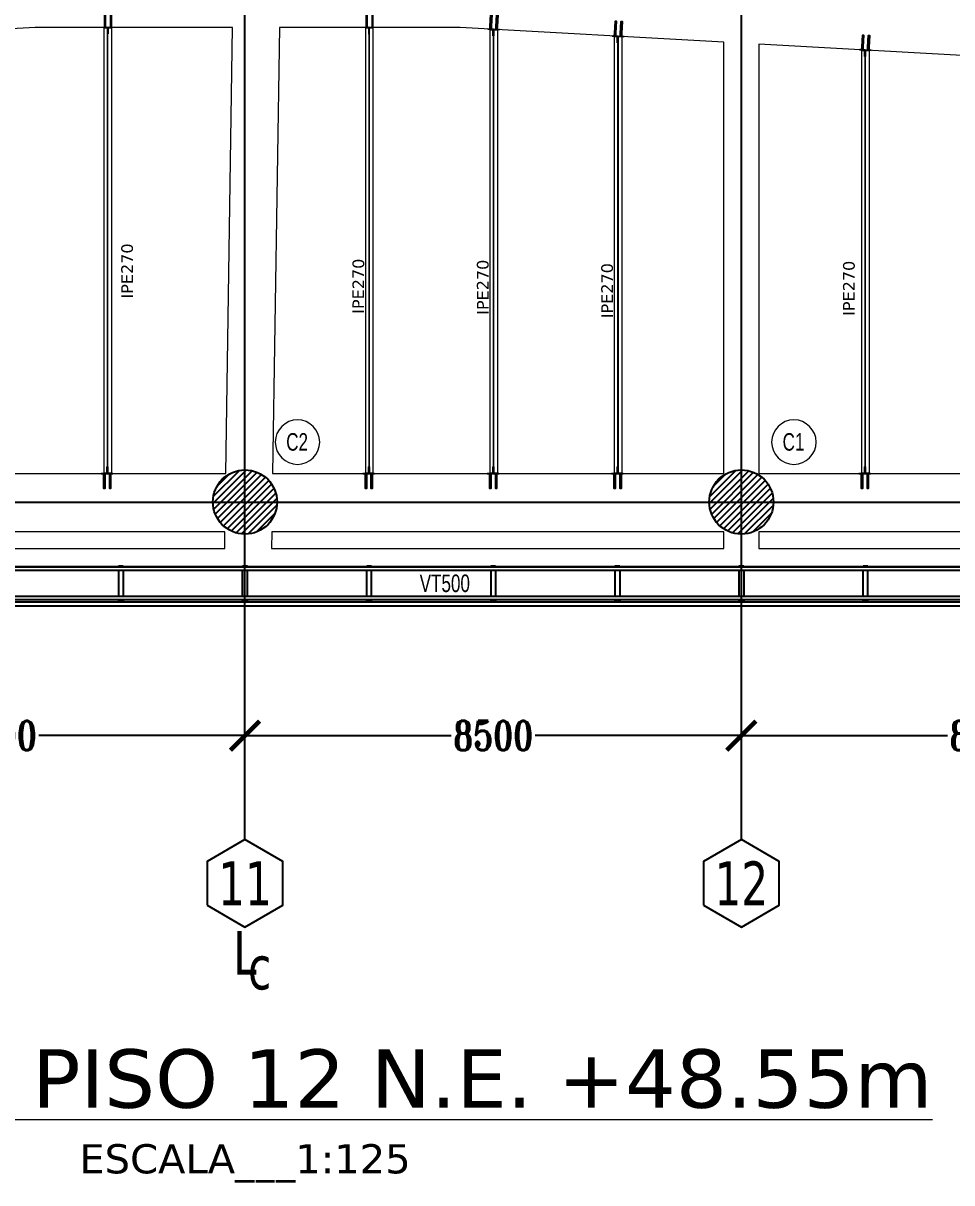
# Model space of a CAD drawing. Header units: millimetres. Extents: x -1682 to 79514, y -21906 to 33736.
# Drawn here: x 35118 to 51020, y -11659 to 8200 of the extents above; entities that cross this region are included whole.
import ezdxf
from ezdxf.enums import TextEntityAlignment as Align

# ---------------------------------------------------------------- set-up
doc = ezdxf.new("R2010")
doc.units = ezdxf.units.MM
doc.header["$LTSCALE"] = 0.9
for name, color, linetype, lineweight in [('0-3', 250, 'Continuous', 5), ('A_ALMA', 8, 'Continuous', 5), ('E_COLUMNAS-4', 1, 'Continuous', 25), ('E_TEXTO', 3, 'Continuous', 9), ('E_VIGAS', 8, 'Continuous', 9), ('E_VIGAS-1', 5, 'Continuous', 25), ('E_VIGAS-2', 10, 'Continuous', 25), ('HCB-PLATINA', 4, 'Continuous', 15), ('HCB-TEXT-H1', 6, 'Continuous', 18), ('HCB-TEXT-H2', 4, 'Continuous', 18), ('VIGAS_HCB', 4, 'Continuous', 15)]:
    doc.layers.add(name, color=color, linetype=linetype, lineweight=lineweight)
for name, color, linetype in [('COTAS', 8, 'Continuous'), ('HCB-ACH_PANT', 253, 'Continuous'), ('HCB-ANCLAJE', 5, 'Continuous'), ('HCB-EJES', 1, 'Continuous'), ('HCB-ROTULOS', 2, 'Continuous')]:
    doc.layers.add(name, color=color, linetype=linetype)
doc.styles.add('Arial Narrow', font='', dxfattribs={"width": 0.85, "height": 0.3})
doc.styles.add('ROMANT', font='romant.shx', dxfattribs={"width": 0.8})
doc.styles.add('VERDANA', font='verdana.ttf')
doc.styles.get('Arial Narrow').set_extended_font_data('Arial Narrow')
doc.dimstyles.new('1.125', dxfattribs={"dimscale": 0, "dimtxt": 500, "dimasz": 500, "dimexe": 4, "dimexo": 4, "dimgap": 15, "dimtad": 0, "dimdec": 0, "dimzin": 4, "dimdsep": 46, "dimtxsty": 'ROMANT', "dimblk": 'ARCHTICK', "dimcen": -10, "dimclrd": 256, "dimclrt": 3, "dimadec": 0, "dimazin": 0, "dimtfac": 1, "dimtdec": 0, "dimtix": 1, "dimtmove": 0, "dimatfit": 0, "dimldrblk": 'OBLIQUE', "dimfxl": 0.05, "dimtolj": 1, "dimtzin": 0, "dimarcsym": 0})

# ---------------------------------------------------------------- blocks, each defined once
blk = doc.blocks.new('EST_SFM_VIGA-METALICA-SECCION-C - EST_SFM_VIGA-METALICA-UPN100-1527742-PLANTA DE PISO 12 N_E_ _48_55m')
at = {"layer": 'E_VIGAS-2'}
for p, q in [((34.044, 0.018), (-34.827, 0.018)), ((-34.827, -0.032), (34.044, -0.032))]:
    blk.add_line(p, q, dxfattribs=at)
blk = doc.blocks.new('EST_SFM_VIGA-METALICA-SECCION-C - EST_SFM_VIGA-METALICA-UPN100-1527772-PLANTA DE PISO 12 N_E_ _48_55m')
at = {"layer": 'E_VIGAS-2'}
for p, q in [((34.942, 0.032), (-34.929, 0.032)), ((-34.929, -0.018), (34.942, -0.018))]:
    blk.add_line(p, q, dxfattribs=at)
blk = doc.blocks.new('EST_SFM_VIGA-METALICA-SECCION-C - EST_SFM_VIGA-METALICA-UPN160-1579051-PLANTA DE PISO 12 N_E_ _48_55m')
at = {"layer": 'E_VIGAS-1'}
for p, q in [((30.107, 0.047), (-30.264, 0.047)), ((-30.269, -0.018), (30.113, -0.018))]:
    blk.add_line(p, q, dxfattribs=at)
blk = doc.blocks.new('DCTIB_CNI_EST_MOD-1A-FAC_0001_rvt-2-PLANTA DE PISO 12 N_E_ _48_55m')
at = {"layer": 'E_VIGAS-1'}
for p, q in [((-42.328, 139.567), (-42.246, 139.567)), ((-42.328, 139.567), (-42.328, 139.545)), ((-42.328, 139.495), (-42.328, 139.045)), ((-42.246, 139.567), (-42.246, 139.545)), ((-42.246, 139.495), (-42.246, 139.045)), ((-40.203, 139.567), (-40.121, 139.567)), ((-40.203, 139.545), (-40.203, 139.567)), ((-40.203, 139.045), (-40.203, 139.495)), ((-40.121, 139.545), (-40.121, 139.567)), ((-40.121, 139.045), (-40.121, 139.495)), ((-38.078, 139.567), (-37.996, 139.567)), ((-38.078, 139.545), (-38.078, 139.567)), ((-38.078, 139.045), (-38.078, 139.495)), ((-37.996, 139.545), (-37.996, 139.567)), ((-37.996, 139.045), (-37.996, 139.495)), ((-35.953, 139.567), (-35.871, 139.567)), ((-35.953, 139.567), (-35.953, 139.545)), ((-35.953, 139.495), (-35.953, 139.045)), ((-35.871, 139.567), (-35.871, 139.545)), ((-35.871, 139.495), (-35.871, 139.045)), ((-33.828, 139.567), (-33.746, 139.567)), ((-33.828, 139.567), (-33.828, 139.545)), ((-33.828, 139.495), (-33.828, 139.045)), ((-33.746, 139.567), (-33.746, 139.545)), ((-33.746, 139.495), (-33.746, 139.045)), ((-31.703, 139.567), (-31.621, 139.567)), ((-31.703, 139.567), (-31.703, 139.545)), ((-31.703, 139.495), (-31.703, 139.045)), ((-31.621, 139.567), (-31.621, 139.545)), ((-31.621, 139.495), (-31.621, 139.045)), ((-29.578, 139.567), (-29.496, 139.567)), ((-29.578, 139.545), (-29.578, 139.567)), ((-29.578, 139.045), (-29.578, 139.495)), ((-29.496, 139.545), (-29.496, 139.567)), ((-29.496, 139.045), (-29.496, 139.495)), ((-42.328, 138.995), (-42.328, 138.967)), ((-42.328, 138.967), (-42.246, 138.967)), ((-42.328, 138.966), (-42.328, 138.967)), ((-42.3, 138.966), (-42.328, 138.966)), ((-42.29, 138.961), (-42.29, 138.966)), ((-42.29, 138.947), (-42.29, 138.961)), ((-42.285, 138.966), (-42.285, 138.961)), ((-42.285, 138.961), (-42.285, 138.947)), ((-42.246, 138.966), (-42.274, 138.966)), ((-42.246, 138.995), (-42.246, 138.967)), ((-42.246, 138.967), (-42.246, 138.966)), ((-40.203, 138.967), (-40.203, 138.995)), ((-40.203, 138.966), (-40.203, 138.967)), ((-40.203, 138.967), (-40.121, 138.967)), ((-40.176, 138.966), (-40.203, 138.966)), ((-40.165, 138.961), (-40.165, 138.966)), ((-40.165, 138.947), (-40.165, 138.961)), ((-40.16, 138.966), (-40.16, 138.961)), ((-40.16, 138.961), (-40.16, 138.947)), ((-40.121, 138.966), (-40.149, 138.966)), ((-40.121, 138.967), (-40.121, 138.995)), ((-40.121, 138.967), (-40.121, 138.966)), ((-38.078, 138.967), (-38.078, 138.995)), ((-38.078, 138.966), (-38.078, 138.967)), ((-38.078, 138.967), (-37.996, 138.967)), ((-38.05, 138.966), (-38.078, 138.966)), ((-38.04, 138.961), (-38.04, 138.966)), ((-38.04, 138.947), (-38.04, 138.961)), ((-38.035, 138.966), (-38.035, 138.961)), ((-38.035, 138.961), (-38.035, 138.947)), ((-37.996, 138.966), (-38.024, 138.966)), ((-37.996, 138.967), (-37.996, 138.995)), ((-37.996, 138.967), (-37.996, 138.966)), ((-35.953, 138.995), (-35.953, 138.967)), ((-35.953, 138.967), (-35.871, 138.967)), ((-35.953, 138.966), (-35.953, 138.967)), ((-35.925, 138.966), (-35.953, 138.966)), ((-35.915, 138.961), (-35.915, 138.966)), ((-35.915, 138.947), (-35.915, 138.961)), ((-35.91, 138.966), (-35.91, 138.961)), ((-35.91, 138.961), (-35.91, 138.947)), ((-35.871, 138.966), (-35.899, 138.966)), ((-35.871, 138.995), (-35.871, 138.967)), ((-35.871, 138.967), (-35.871, 138.966)), ((-33.828, 138.995), (-33.828, 138.967)), ((-33.828, 138.967), (-33.746, 138.967)), ((-33.828, 138.966), (-33.828, 138.967)), ((-33.8, 138.966), (-33.828, 138.966)), ((-33.79, 138.961), (-33.79, 138.966)), ((-33.79, 138.947), (-33.79, 138.961)), ((-33.785, 138.966), (-33.785, 138.961)), ((-33.785, 138.961), (-33.785, 138.947)), ((-33.746, 138.966), (-33.774, 138.966)), ((-33.746, 138.995), (-33.746, 138.967)), ((-33.746, 138.967), (-33.746, 138.966)), ((-31.703, 138.995), (-31.703, 138.967)), ((-31.703, 138.967), (-31.621, 138.967)), ((-31.703, 138.966), (-31.703, 138.967)), ((-31.675, 138.966), (-31.703, 138.966)), ((-31.664, 138.961), (-31.664, 138.966)), ((-31.664, 138.947), (-31.664, 138.961)), ((-31.659, 138.966), (-31.659, 138.961)), ((-31.659, 138.961), (-31.659, 138.947)), ((-31.621, 138.966), (-31.649, 138.966)), ((-31.621, 138.995), (-31.621, 138.967)), ((-31.621, 138.967), (-31.621, 138.966)), ((-29.578, 138.967), (-29.578, 138.995)), ((-29.578, 138.966), (-29.578, 138.967)), ((-29.578, 138.967), (-29.496, 138.967)), ((-29.55, 138.966), (-29.578, 138.966)), ((-29.54, 138.961), (-29.54, 138.966)), ((-29.54, 138.947), (-29.54, 138.961)), ((-29.535, 138.966), (-29.535, 138.961)), ((-29.535, 138.961), (-29.535, 138.947)), ((-29.496, 138.966), (-29.524, 138.966)), ((-29.496, 138.967), (-29.496, 138.995)), ((-29.496, 138.967), (-29.496, 138.966))]:
    blk.add_line(p, q, dxfattribs=at)
for points, knots in [([(-42.29, 138.961), (-42.29, 138.962), (-42.29, 138.963), (-42.292, 138.965), (-42.293, 138.965), (-42.295, 138.966), (-42.296, 138.966), (-42.297, 138.966), (-42.299, 138.966), (-42.3, 138.966)], [0, 0, 0, 0, 0.285714, 0.428571, 0.571429, 0.678571, 0.732143, 0.785714, 1, 1, 1, 1]), ([(-42.3, 138.966), (-42.299, 138.966), (-42.298, 138.966), (-42.295, 138.966), (-42.293, 138.965), (-42.291, 138.964), (-42.29, 138.963), (-42.29, 138.962), (-42.29, 138.961)], [0, 0, 0, 0, 0.142857, 0.285714, 0.428571, 0.571429, 0.785714, 1, 1, 1, 1]), ([(-42.285, 138.961), (-42.285, 138.962), (-42.284, 138.963), (-42.283, 138.965), (-42.281, 138.965), (-42.28, 138.966), (-42.279, 138.966), (-42.277, 138.966), (-42.275, 138.966), (-42.274, 138.966)], [0, 0, 0, 0, 0.285714, 0.428571, 0.571429, 0.678571, 0.732143, 0.785714, 1, 1, 1, 1]), ([(-42.274, 138.966), (-42.275, 138.966), (-42.276, 138.966), (-42.279, 138.966), (-42.281, 138.965), (-42.283, 138.964), (-42.284, 138.963), (-42.285, 138.962), (-42.285, 138.961)], [0, 0, 0, 0, 0.142857, 0.285714, 0.428571, 0.571429, 0.785714, 1, 1, 1, 1]), ([(-40.176, 138.966), (-40.175, 138.966), (-40.173, 138.966), (-40.171, 138.966), (-40.168, 138.965), (-40.167, 138.964), (-40.165, 138.963), (-40.165, 138.962), (-40.165, 138.961)], [0, 0, 0, 0, 0.142857, 0.285714, 0.428571, 0.571429, 0.785714, 1, 1, 1, 1]), ([(-40.165, 138.961), (-40.165, 138.962), (-40.165, 138.963), (-40.167, 138.965), (-40.168, 138.965), (-40.17, 138.966), (-40.171, 138.966), (-40.173, 138.966), (-40.174, 138.966), (-40.176, 138.966)], [0, 0, 0, 0, 0.285714, 0.428571, 0.571429, 0.678571, 0.732143, 0.785714, 1, 1, 1, 1]), ([(-40.149, 138.966), (-40.15, 138.966), (-40.152, 138.966), (-40.154, 138.966), (-40.156, 138.965), (-40.158, 138.964), (-40.16, 138.963), (-40.16, 138.962), (-40.16, 138.961)], [0, 0, 0, 0, 0.142857, 0.285714, 0.428571, 0.571429, 0.785714, 1, 1, 1, 1]), ([(-40.16, 138.961), (-40.16, 138.962), (-40.159, 138.963), (-40.158, 138.965), (-40.156, 138.965), (-40.155, 138.966), (-40.154, 138.966), (-40.152, 138.966), (-40.15, 138.966), (-40.149, 138.966)], [0, 0, 0, 0, 0.285714, 0.428571, 0.571429, 0.678571, 0.732143, 0.785714, 1, 1, 1, 1]), ([(-38.05, 138.966), (-38.049, 138.966), (-38.048, 138.966), (-38.045, 138.966), (-38.043, 138.965), (-38.041, 138.964), (-38.04, 138.963), (-38.04, 138.962), (-38.04, 138.961)], [0, 0, 0, 0, 0.142857, 0.285714, 0.428571, 0.571429, 0.785714, 1, 1, 1, 1]), ([(-38.04, 138.961), (-38.04, 138.962), (-38.04, 138.963), (-38.042, 138.965), (-38.043, 138.965), (-38.045, 138.966), (-38.046, 138.966), (-38.047, 138.966), (-38.049, 138.966), (-38.05, 138.966)], [0, 0, 0, 0, 0.285714, 0.428571, 0.571429, 0.678571, 0.732143, 0.785714, 1, 1, 1, 1]), ([(-38.024, 138.966), (-38.025, 138.966), (-38.026, 138.966), (-38.029, 138.966), (-38.031, 138.965), (-38.033, 138.964), (-38.034, 138.963), (-38.035, 138.962), (-38.035, 138.961)], [0, 0, 0, 0, 0.142857, 0.285714, 0.428571, 0.571429, 0.785714, 1, 1, 1, 1]), ([(-38.035, 138.961), (-38.035, 138.962), (-38.034, 138.963), (-38.033, 138.965), (-38.031, 138.965), (-38.03, 138.966), (-38.029, 138.966), (-38.027, 138.966), (-38.025, 138.966), (-38.024, 138.966)], [0, 0, 0, 0, 0.285714, 0.428571, 0.571429, 0.678571, 0.732143, 0.785714, 1, 1, 1, 1]), ([(-35.915, 138.961), (-35.915, 138.962), (-35.915, 138.963), (-35.917, 138.965), (-35.918, 138.965), (-35.92, 138.966), (-35.921, 138.966), (-35.922, 138.966), (-35.924, 138.966), (-35.925, 138.966)], [0, 0, 0, 0, 0.285714, 0.428571, 0.571429, 0.678571, 0.732143, 0.785714, 1, 1, 1, 1]), ([(-35.925, 138.966), (-35.924, 138.966), (-35.923, 138.966), (-35.92, 138.966), (-35.918, 138.965), (-35.916, 138.964), (-35.915, 138.963), (-35.915, 138.962), (-35.915, 138.961)], [0, 0, 0, 0, 0.142857, 0.285714, 0.428571, 0.571429, 0.785714, 1, 1, 1, 1]), ([(-35.91, 138.961), (-35.91, 138.962), (-35.909, 138.963), (-35.908, 138.965), (-35.906, 138.965), (-35.905, 138.966), (-35.904, 138.966), (-35.902, 138.966), (-35.9, 138.966), (-35.899, 138.966)], [0, 0, 0, 0, 0.285714, 0.428571, 0.571429, 0.678571, 0.732143, 0.785714, 1, 1, 1, 1]), ([(-35.899, 138.966), (-35.9, 138.966), (-35.901, 138.966), (-35.904, 138.966), (-35.906, 138.965), (-35.908, 138.964), (-35.909, 138.963), (-35.91, 138.962), (-35.91, 138.961)], [0, 0, 0, 0, 0.142857, 0.285714, 0.428571, 0.571429, 0.785714, 1, 1, 1, 1]), ([(-33.79, 138.961), (-33.79, 138.962), (-33.79, 138.963), (-33.792, 138.965), (-33.793, 138.965), (-33.795, 138.966), (-33.796, 138.966), (-33.797, 138.966), (-33.799, 138.966), (-33.8, 138.966)], [0, 0, 0, 0, 0.285714, 0.428571, 0.571429, 0.678571, 0.732143, 0.785714, 1, 1, 1, 1]), ([(-33.8, 138.966), (-33.799, 138.966), (-33.798, 138.966), (-33.795, 138.966), (-33.793, 138.965), (-33.791, 138.964), (-33.79, 138.963), (-33.79, 138.962), (-33.79, 138.961)], [0, 0, 0, 0, 0.142857, 0.285714, 0.428571, 0.571429, 0.785714, 1, 1, 1, 1]), ([(-33.785, 138.961), (-33.785, 138.962), (-33.784, 138.963), (-33.783, 138.965), (-33.781, 138.965), (-33.78, 138.966), (-33.779, 138.966), (-33.777, 138.966), (-33.775, 138.966), (-33.774, 138.966)], [0, 0, 0, 0, 0.285714, 0.428571, 0.571429, 0.678571, 0.732143, 0.785714, 1, 1, 1, 1]), ([(-33.774, 138.966), (-33.775, 138.966), (-33.776, 138.966), (-33.779, 138.966), (-33.781, 138.965), (-33.783, 138.964), (-33.784, 138.963), (-33.785, 138.962), (-33.785, 138.961)], [0, 0, 0, 0, 0.142857, 0.285714, 0.428571, 0.571429, 0.785714, 1, 1, 1, 1]), ([(-31.664, 138.961), (-31.664, 138.962), (-31.665, 138.963), (-31.666, 138.965), (-31.668, 138.965), (-31.669, 138.966), (-31.67, 138.966), (-31.672, 138.966), (-31.674, 138.966), (-31.675, 138.966)], [0, 0, 0, 0, 0.285714, 0.428571, 0.571429, 0.678571, 0.732143, 0.785714, 1, 1, 1, 1]), ([(-31.675, 138.966), (-31.674, 138.966), (-31.673, 138.966), (-31.67, 138.966), (-31.668, 138.965), (-31.666, 138.964), (-31.665, 138.963), (-31.664, 138.962), (-31.664, 138.961)], [0, 0, 0, 0, 0.142857, 0.285714, 0.428571, 0.571429, 0.785714, 1, 1, 1, 1]), ([(-31.659, 138.961), (-31.659, 138.962), (-31.659, 138.963), (-31.657, 138.965), (-31.656, 138.965), (-31.654, 138.966), (-31.653, 138.966), (-31.652, 138.966), (-31.65, 138.966), (-31.649, 138.966)], [0, 0, 0, 0, 0.285714, 0.428571, 0.571429, 0.678571, 0.732143, 0.785714, 1, 1, 1, 1]), ([(-31.649, 138.966), (-31.65, 138.966), (-31.651, 138.966), (-31.654, 138.966), (-31.656, 138.965), (-31.658, 138.964), (-31.659, 138.963), (-31.659, 138.962), (-31.659, 138.961)], [0, 0, 0, 0, 0.142857, 0.285714, 0.428571, 0.571429, 0.785714, 1, 1, 1, 1]), ([(-29.55, 138.966), (-29.549, 138.966), (-29.548, 138.966), (-29.545, 138.966), (-29.543, 138.965), (-29.541, 138.964), (-29.54, 138.963), (-29.54, 138.962), (-29.54, 138.961)], [0, 0, 0, 0, 0.142857, 0.285714, 0.428571, 0.571429, 0.785714, 1, 1, 1, 1]), ([(-29.54, 138.961), (-29.54, 138.962), (-29.54, 138.963), (-29.542, 138.965), (-29.543, 138.965), (-29.545, 138.966), (-29.546, 138.966), (-29.547, 138.966), (-29.549, 138.966), (-29.55, 138.966)], [0, 0, 0, 0, 0.285714, 0.428571, 0.571429, 0.678571, 0.732143, 0.785714, 1, 1, 1, 1]), ([(-29.524, 138.966), (-29.525, 138.966), (-29.526, 138.966), (-29.529, 138.966), (-29.531, 138.965), (-29.533, 138.964), (-29.534, 138.963), (-29.535, 138.962), (-29.535, 138.961)], [0, 0, 0, 0, 0.142857, 0.285714, 0.428571, 0.571429, 0.785714, 1, 1, 1, 1]), ([(-29.535, 138.961), (-29.535, 138.962), (-29.534, 138.963), (-29.533, 138.965), (-29.531, 138.965), (-29.53, 138.966), (-29.529, 138.966), (-29.527, 138.966), (-29.525, 138.966), (-29.524, 138.966)], [0, 0, 0, 0, 0.285714, 0.428571, 0.571429, 0.678571, 0.732143, 0.785714, 1, 1, 1, 1])]:
    blk.add_open_spline(points, degree=3, knots=knots, dxfattribs=at)
for name, p in [('EST_SFM_VIGA-METALICA-SECCION-C - EST_SFM_VIGA-METALICA-UPN100-1527742-PLANTA DE PISO 12 N_E_ _48_55m', (-39.77, 139.527)), ('EST_SFM_VIGA-METALICA-SECCION-C - EST_SFM_VIGA-METALICA-UPN100-1527772-PLANTA DE PISO 12 N_E_ _48_55m', (-40.169, 139.013)), ('EST_SFM_VIGA-METALICA-SECCION-C - EST_SFM_VIGA-METALICA-UPN160-1579051-PLANTA DE PISO 12 N_E_ _48_55m', (-40.084, 138.9))]:
    blk.add_blockref(name, p, dxfattribs=at)
blk = doc.blocks.new('CNI_TAG COLUMNAS CONCRETO MARCA - CNI_COLUMNA CONCRETO-582370-PLANTA DE PISO 12 N_E_ _48_55m')
at = {"layer": 'E_TEXTO'}
for start, end in [(360, 180), (180, 360)]:
    blk.add_arc((0.00026, -0.00015), 0.00254, start, end, dxfattribs=at)
blk = doc.blocks.new('_ArchTick')
at = {"color": 0, "linetype": 'ByBlock', "const_width": 0.15}
blk.add_lwpolyline([(-0.5, -0.5), (0.5, 0.5)], dxfattribs=at)
blk = doc.blocks.new('*D514')
at = {"layer": 'COTAS', "color": 0, "lineweight": -2, "transparency": 16777216}
for p, q in [((30416, -5776), (30416, -3996)), ((38916, -5776), (38916, -3996))]:
    blk.add_line(p, q, dxfattribs=at)
at = {"layer": 'COTAS', "lineweight": -2, "transparency": 16777216}
for p, q in [((30416, -4000), (33946, -4000)), ((38916, -4000), (35386, -4000))]:
    blk.add_line(p, q, dxfattribs=at)
at = {"layer": 'Defpoints', "color": 0, "transparency": 16777216}
for p in [(30416, -4000), (30416, -5780), (38916, -5780)]:
    blk.add_point(p, dxfattribs=at)
at = {"layer": 'COTAS', "lineweight": -2, "transparency": 16777216, "xscale": 500, "yscale": 500, "zscale": 500, "rotation": 180}
blk.add_blockref('_ArchTick', (30416, -4000), dxfattribs=at)
at = {"layer": 'COTAS', "lineweight": -2, "transparency": 16777216, "xscale": 500, "yscale": 500, "zscale": 500}
blk.add_blockref('_ArchTick', (38916, -4000), dxfattribs=at)
at = {"layer": 'COTAS', "color": 3, "transparency": 16777216, "insert": (34666, -4000), "char_height": 500, "attachment_point": 5, "style": 'ROMANT'}
blk.add_mtext('\\A1;8500', dxfattribs=at)
blk = doc.blocks.new('_Oblique')
at = {"color": 0, "linetype": 'ByBlock', "lineweight": -2}
blk.add_line((-0.5, -0.5), (0.5, 0.5), dxfattribs=at)
blk = doc.blocks.new('*D515')
at = {"layer": 'COTAS', "color": 0, "lineweight": -2, "transparency": 16777216}
for p, q in [((38916, -5776), (38916, -3996)), ((47416, -5776), (47416, -3996))]:
    blk.add_line(p, q, dxfattribs=at)
at = {"layer": 'COTAS', "lineweight": -2, "transparency": 16777216}
for p, q in [((38916, -4000), (42446, -4000)), ((47416, -4000), (43886, -4000))]:
    blk.add_line(p, q, dxfattribs=at)
at = {"layer": 'Defpoints', "color": 0, "transparency": 16777216}
for p in [(38916, -4000), (38916, -5780), (47416, -5780)]:
    blk.add_point(p, dxfattribs=at)
at = {"layer": 'COTAS', "lineweight": -2, "transparency": 16777216, "xscale": 500, "yscale": 500, "zscale": 500, "rotation": 180}
blk.add_blockref('_ArchTick', (38916, -4000), dxfattribs=at)
at = {"layer": 'COTAS', "lineweight": -2, "transparency": 16777216, "xscale": 500, "yscale": 500, "zscale": 500}
blk.add_blockref('_ArchTick', (47416, -4000), dxfattribs=at)
at = {"layer": 'COTAS', "color": 3, "transparency": 16777216, "insert": (43166, -4000), "char_height": 500, "attachment_point": 5, "style": 'ROMANT'}
blk.add_mtext('\\A1;8500', dxfattribs=at)
blk = doc.blocks.new('*D516')
at = {"layer": 'COTAS', "color": 0, "lineweight": -2, "transparency": 16777216}
for p, q in [((47416, -5776), (47416, -3996)), ((55916, -5776), (55916, -3996))]:
    blk.add_line(p, q, dxfattribs=at)
at = {"layer": 'COTAS', "lineweight": -2, "transparency": 16777216}
for p, q in [((47416, -4000), (50946, -4000)), ((55916, -4000), (52386, -4000))]:
    blk.add_line(p, q, dxfattribs=at)
at = {"layer": 'Defpoints', "color": 0, "transparency": 16777216}
for p in [(47416, -4000), (47416, -5780), (55916, -5780)]:
    blk.add_point(p, dxfattribs=at)
at = {"layer": 'COTAS', "lineweight": -2, "transparency": 16777216, "xscale": 500, "yscale": 500, "zscale": 500, "rotation": 180}
blk.add_blockref('_ArchTick', (47416, -4000), dxfattribs=at)
at = {"layer": 'COTAS', "lineweight": -2, "transparency": 16777216, "xscale": 500, "yscale": 500, "zscale": 500}
blk.add_blockref('_ArchTick', (55916, -4000), dxfattribs=at)
at = {"layer": 'COTAS', "color": 3, "transparency": 16777216, "insert": (51666, -4000), "char_height": 500, "attachment_point": 5, "style": 'ROMANT'}
blk.add_mtext('\\A1;8500', dxfattribs=at)
blk = doc.blocks.new('CX-CONC')
at = {"layer": 'HCB-ANCLAJE'}
for points in [[(-50, -8), (-46, -6), (-42, -8), (-40, -8), (-38, -14), (-38, -52), (-38, -256), (-54, -256), (-54, -52), (-54, -14), (-52, -8)], [(50, -8), (54, -6), (58, -8), (60, -8), (62, -14), (62, -52), (62, -256), (46, -256), (46, -52), (46, -14), (48, -8)]]:
    blk.add_lwpolyline(points, close=True, dxfattribs=at)
at = {"layer": 'HCB-PLATINA'}
blk.add_lwpolyline([(-100, -6), (100, -6), (100, 0), (-100, 0)], close=True, dxfattribs=at)

msp = doc.modelspace()

# ---------------------------------------------------------------- hatches: boundary and pattern name
at = {"layer": 'HCB-ACH_PANT'}
h = msp.add_hatch(dxfattribs=at)
h.set_pattern_fill('ANSI31', color=256, scale=25)
h.set_pattern_definition([(45, (26269.764, -3e-10), (-56.1266, 56.1266), [])])
edge = h.paths.add_edge_path()
edge.add_arc((38916, 0), 550, 0, 360)
h = msp.add_hatch(dxfattribs=at)
h.set_pattern_fill('ANSI31', color=256, scale=25)
h.set_pattern_definition([(45, (34769.764, -3e-10), (-56.1266, 56.1266), [])])
edge = h.paths.add_edge_path()
edge.add_arc((47416, 0), 550, 0, 360)

# ---------------------------------------------------------------- linework, layer by layer
for points in [[(36575.5, 8015.2), (36575.5, 8125.2), (36569.5, 8125.2), (36569.5, 8015.2)], [(41042.6, 8015.2), (41042.6, 8125.2), (41036.6, 8125.2), (41036.6, 8015.2)], [(43166.6, 7983.2), (43166.6, 8093.2), (43172.6, 8093.2), (43172.6, 7983.2)], [(45296.6, 7864.2), (45296.6, 7974.2), (45302.6, 7974.2), (45302.6, 7864.2)], [(49531.6, 7627.6), (49531.6, 7737.6), (49537.6, 7737.6), (49537.6, 7627.6)], [(36562.7, 600.1), (36562.7, 490.1), (36556.7, 490.1), (36556.7, 600.1)], [(41042.6, 600.1), (41042.6, 490.1), (41036.6, 490.1), (41036.6, 600.1)], [(43172.6, 600.1), (43172.6, 490.1), (43166.6, 490.1), (43166.6, 600.1)], [(45302.6, 600.1), (45302.6, 490.1), (45296.6, 490.1), (45296.6, 600.1)], [(49537.6, 600.1), (49537.6, 490.1), (49531.6, 490.1), (49531.6, 600.1)]]:
    msp.add_lwpolyline(points, close=True)
at = {"layer": 'A_ALMA'}
for p, q in [((36562.6, 510), (36562.6, 8115.1)), ((36569.2, 500), (36569.2, 8115.1)), ((41042.6, 510), (41042.6, 8115.1)), ((41049.2, 500), (41049.2, 8115.1)), ((43172.6, 510), (43172.6, 8082.9)), ((43179.2, 500), (43179.2, 8082.9)), ((45302.6, 510), (45302.6, 7963.9)), ((45309.2, 500), (45309.2, 7963.9)), ((49537.6, 510), (49537.6, 7727.3)), ((49544.2, 500), (49544.2, 7727.3))]:
    msp.add_line(p, q, dxfattribs=at)
at = {"layer": 'E_COLUMNAS-4', "color": 6}
for centre in [(38916, 0), (47416, 0)]:
    msp.add_circle(centre, 550, dxfattribs=at)
at = {"layer": 'E_VIGAS'}
for points in [[(11017, 26595.9), (11017, -1095.9), (66817.2, -1095.8), (66817.1, 26595.9)], [(38588.7, 490), (38704.6, 8125.2), (35325, 8125.2), (30717, 7870.6), (30717, 490)], [(47117, 490), (47117, 7872.8), (42599.7, 8125.2), (39504.7, 8125.2), (39388.8, 490)], [(55537.1, 490), (55702.9, 7393.1), (47717, 7839.3), (47717, 490)], [(38573.5, -510), (30717, -510), (30717, -795.9), (38569.2, -795.9)], [(47117, -510), (39373.6, -510), (39369.3, -795.9), (47117, -795.9)], [(55513, -510), (47717, -510), (47717, -795.9), (55506.2, -795.9)]]:
    msp.add_lwpolyline(points, close=True, dxfattribs=at)
at = {"layer": 'HCB-EJES'}
for p, q in [((38916, -5780.2), (38916, 31280.5)), ((47416, -5780.2), (47416, 31280.5)), ((-182.3, 0), (78014.3, 0))]:
    msp.add_line(p, q, dxfattribs=at)
at = {"layer": 'HCB-ROTULOS'}
for points in [[(38266.4, -6905.2), (38916, -7280.2), (39565.5, -6905.2), (39565.5, -6155.2), (38916, -5780.2), (38266.4, -6155.2)], [(46766.4, -6905.2), (47416, -7280.2), (48065.5, -6905.2), (48065.5, -6155.2), (47416, -5780.2), (46766.4, -6155.2)]]:
    msp.add_lwpolyline(points, close=True, dxfattribs=at)
at = {"layer": 'VIGAS_HCB'}
for points in [[(36498.4, 500), (36633.4, 500), (36633.4, 8115.2), (36498.4, 8115.2)], [(40978.4, 500), (41113.4, 500), (41113.4, 8115.2), (40978.4, 8115.2)], [(43108.4, 500), (43243.4, 500), (43243.4, 8083.2), (43108.4, 8083.2)], [(45238.4, 500), (45373.4, 500), (45373.4, 7964.2), (45238.4, 7964.2)], [(49473.4, 500), (49608.4, 500), (49608.4, 7727.6), (49473.4, 7727.6)]]:
    msp.add_lwpolyline(points, close=True, dxfattribs=at)

# ---------------------------------------------------------------- block references
at = {"xscale": -1, "rotation": 180}
for p in [(36565.9, 8125.2), (41045.9, 8125.2)]:
    msp.add_blockref('CX-CONC', p, dxfattribs=at)
at = {"rotation": 176.8317488168268}
for p in [(43176.2, 8092.9), (45306.2, 7973.9), (49541.2, 7737.4)]:
    msp.add_blockref('CX-CONC', p, dxfattribs=at)
for p in [(36553.1, 490.1), (41033, 490.1), (43163, 490.1), (45293, 490.1), (49528, 490.1)]:
    msp.add_blockref('CX-CONC', p)
at = {"layer": '0-3', "xscale": 999.9999999999933, "yscale": 999.9999999999933, "zscale": 999.9999999999933}
msp.add_blockref('DCTIB_CNI_EST_MOD-1A-FAC_0001_rvt-2-PLANTA DE PISO 12 N_E_ _48_55m', (79078.1, -140662.4), dxfattribs=at)
at = {"layer": 'E_TEXTO', "xscale": 149999.9999999989, "yscale": 149999.9999999989, "zscale": 149999.9999999989}
for p in [(39776.2, 1048.4), (48276.2, 1048.4)]:
    msp.add_blockref('CNI_TAG COLUMNAS CONCRETO MARCA - CNI_COLUMNA CONCRETO-582370-PLANTA DE PISO 12 N_E_ _48_55m', p, dxfattribs=at)

# ---------------------------------------------------------------- texts
at = {"layer": 'E_TEXTO', "char_height": 200, "width": 1206.139, "attachment_point": 1, "rotation": 90, "style": 'VERDANA'}
for insert in [(36797.3, 3485.5), (40756.8, 3224.3), (42886.8, 3206.4), (45016.8, 3148.3), (49156.9, 3188.5)]:
    msp.add_mtext('IPE270', dxfattribs=dict(at, insert=insert))
at = {"layer": 'E_TEXTO', "char_height": 300, "attachment_point": 1, "style": 'Arial Narrow'}
for s, insert, width in [('C2', (39622, 1179.6), 459.968), ('C1', (48122, 1179.6), 459.968), ('VT500', (41907.4, -1241.9), 1083.481)]:
    msp.add_mtext(s, dxfattribs=dict(at, insert=insert, width=width))
at = {"layer": 'HCB-ROTULOS', "color": 4, "style": 'VERDANA', "width": 0.7}
for s, p in [('11', (38916, -6530.2)), ('12', (47416, -6530.2)), ('L', (38916, -7720.9)), ('c', (39166.3, -7971.1))]:
    msp.add_text(s, height=750, dxfattribs=at).set_placement(p, align=Align.MIDDLE_CENTER)
at = {"layer": 'HCB-TEXT-H1', "style": 'VERDANA'}
msp.add_text('%%UPLANTA DE PISO 12 N.E. +48.55m', height=1000, dxfattribs=at).set_placement((38916, -9872.7), align=Align.MIDDLE_CENTER)
at = {"layer": 'HCB-TEXT-H2', "style": 'VERDANA'}
msp.add_text('ESCALA___1:125', height=500, dxfattribs=at).set_placement((38916, -11247.1), align=Align.MIDDLE_CENTER)

# ---------------------------------------------------------------- dimensions: what is measured, and where the dimension line sits
at = {"layer": 'COTAS'}
for base, p1, p2, picture, middle in [((30416, -4000), (38916, -5780.2), (30416, -5780.2), '*D514', (34666, -4000)), ((38916, -4000), (47416, -5780.2), (38916, -5780.2), '*D515', (43166, -4000)), ((47416, -4000), (55916, -5780.2), (47416, -5780.2), '*D516', (51666, -4000))]:
    dim = msp.add_linear_dim(base=base, p1=p1, p2=p2, dimstyle='1.125', override={"dimscale": 1}, dxfattribs=at)
    dim.commit()
    dim.dimension.update_dxf_attribs({"geometry": picture, "text_midpoint": middle})

doc.saveas('drawing.dxf')
